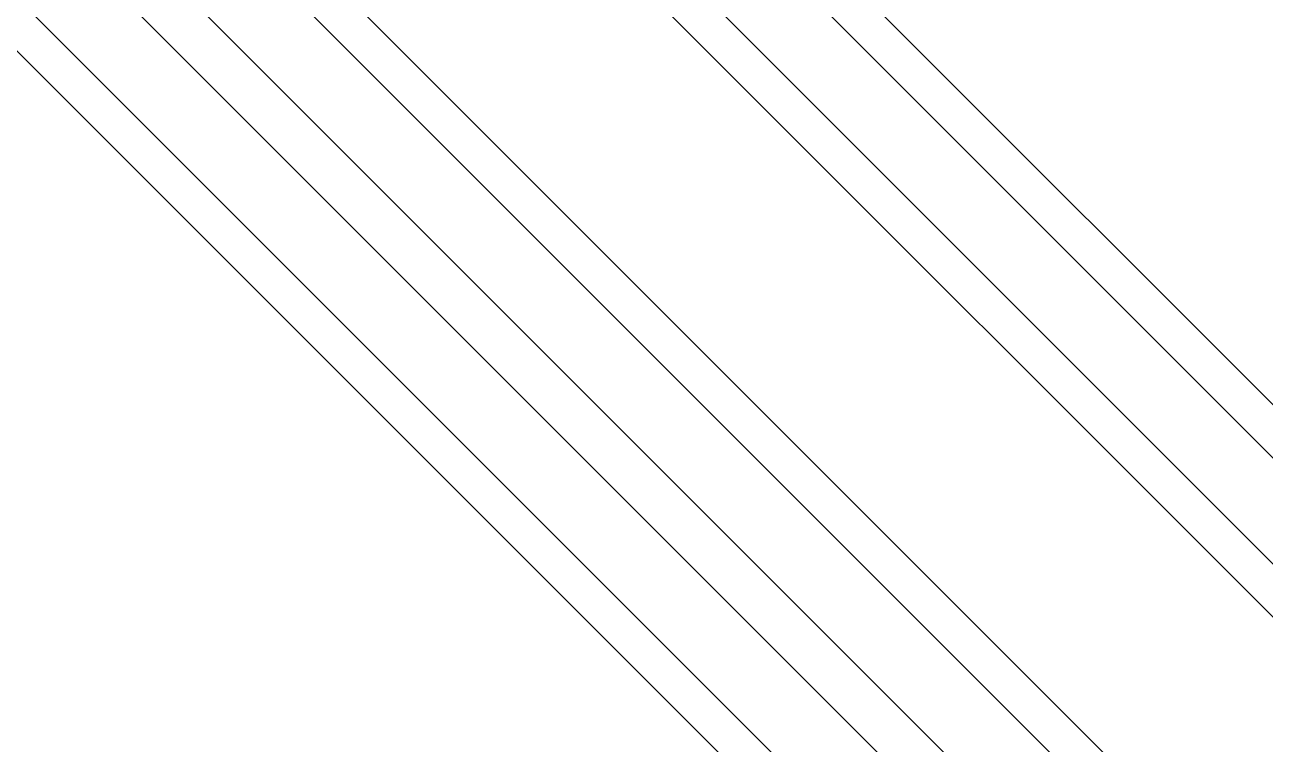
# Model space of a CAD drawing. Header units: metres. Extents: x 85.4 to 154.6, y -104.6 to -40.4.
# Drawn here: x 111.03 to 127.57, y -87.78 to -78.19 of the extents above; entities that cross this region are included whole.
import ezdxf

# ---------------------------------------------------------------- set-up
doc = ezdxf.new("R2010")
doc.units = ezdxf.units.M

msp = doc.modelspace()

# ---------------------------------------------------------------- linework, layer by layer
for points in [[(119.42, -70.748), (119.42, -70.748), (119.42, -76.92), (119.423, -76.969), (119.43, -77.017), (119.442, -77.065), (119.458, -77.111), (119.479, -77.156), (119.504, -77.198), (119.534, -77.237), (119.567, -77.273), (128.697, -86.403)], [(129.322, -91.807), (109.085, -71.569)], [(128.898, -92.092), (108.653, -71.847)], [(108.093, -72.7), (128.045, -92.652)], [(123.818, -89.312), (107.953, -73.447)], [(107.393, -74.3), (122.965, -89.872)], [(107.222, -74.837), (122.428, -90.043)], [(129.428, -85.013), (120.957, -76.542)], [(129.257, -85.55), (120.42, -76.713)], [(119.286, -77.702), (128.269, -86.685)]]:
    msp.add_lwpolyline(points)

doc.saveas('drawing.dxf')
